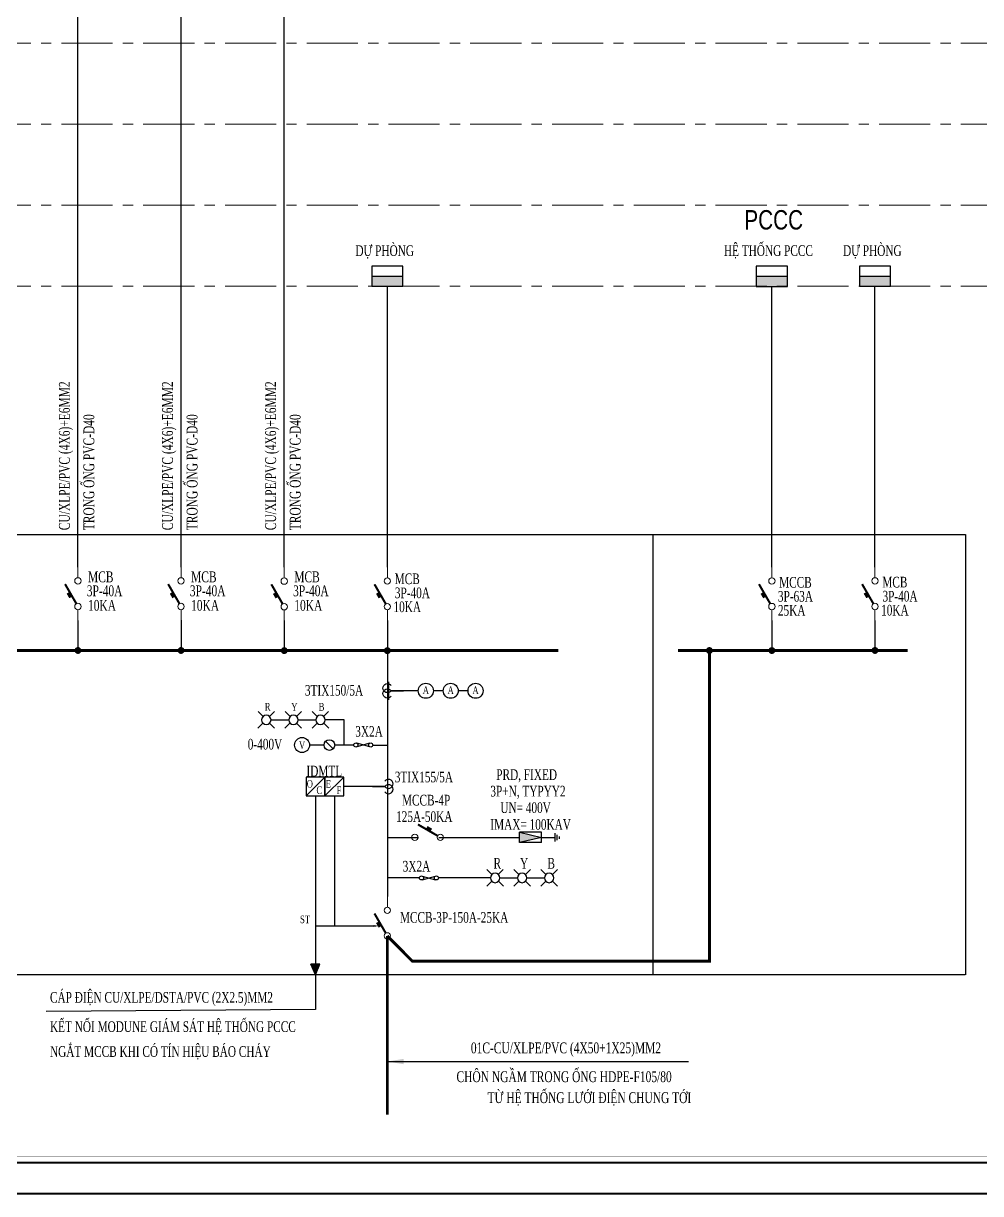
# Model space of a CAD drawing. Header units: inches. Extents: x -30463 to 18, y -115022 to 17.
# Drawn here: x -18571 to -6864, y -21538 to -7232 of the extents above; entities that cross this region are included whole.
import ezdxf
from ezdxf.enums import TextEntityAlignment as Align

# ---------------------------------------------------------------- set-up
doc = ezdxf.new("R2010")
doc.units = ezdxf.units.IN
doc.header["$MEASUREMENT"] = 0
for name, pattern in [('CENTER', [2, 1.25, -0.25, 0.25, -0.25]), ('CENTER2', [1.125, 0.75, -0.125, 0.125, -0.125]), ('HIDDEN', [9.525, 6.35, -3.175])]:
    doc.linetypes.add(name, pattern=pattern)
for name, color, linetype in [('1', 1, 'Continuous'), ('dien', 3, 'Continuous'), ('dien phong', 2, 'Continuous'), ('E-_ELECCIRC_R-_N_ES2', 2, 'Continuous'), ('E-_ELECSYBL_R-_N_ES9', 3, 'Continuous'), ('tbi', 5, 'Continuous'), ('TEXT-DIEN', 80, 'Continuous'), ('TEXT-E', 30, 'Continuous'), ('XT-Thiet bi dien', 50, 'HIDDEN')]:
    doc.layers.add(name, color=color, linetype=linetype)
for name, color, linetype, lineweight in [('6', 6, 'Continuous', 60), ('cat1', 252, 'Continuous', 40), ('dây điện 2', 32, 'Continuous', 25), ('TBD', 2, 'Continuous', 15), ('text', 252, 'Continuous', 15), ('TRUC', 252, 'CENTER', 9)]:
    doc.layers.add(name, color=color, linetype=linetype, lineweight=lineweight)
doc.styles.add('0-Thuong', font='vntimeh.shx', dxfattribs={"width": 0.7})
doc.styles.add('ARIAL-narrowh', font='', dxfattribs={"height": 2})
doc.styles.add('CHUKICHTHUOC', font='vntimeh.shx', dxfattribs={"width": 0.65})
doc.styles.add('Dim Dia hai', font='chhsml.shx', dxfattribs={"width": 0.6})
doc.styles.add('T1', font='vntimeh.shx', dxfattribs={"width": 0.75})
doc.styles.get('ARIAL-narrowh').set_extended_font_data('.VnAvantH')
doc.dimstyles.new('A2 Dia Hai 100 x 2', dxfattribs={"dimscale": 2, "dimtxt": 220, "dimasz": 100, "dimexe": 100, "dimexo": 0, "dimgap": 30, "dimtad": 1, "dimdec": 0, "dimzin": 0, "dimdsep": 46, "dimtxsty": 'Dim Dia hai', "dimblk": 'ARCHTICK', "dimcen": 0, "dimdle": 100, "dimclrd": 256, "dimclre": 256, "dimclrt": 4, "dimadec": 0, "dimazin": 0, "dimtfac": 1, "dimtdec": 0, "dimtix": 1, "dimtmove": 2, "dimatfit": 3, "dimfxl": 1.25, "dimtolj": 1, "dimtzin": 0, "dimlwd": -1, "dimlwe": -1, "dimarcsym": 0})
doc.dimstyles.new('UBND 1-50', dxfattribs={"dimscale": 50, "dimtxt": 1.4, "dimasz": 0.55, "dimexe": 0.55, "dimexo": 0, "dimgap": 0.7, "dimtad": 1, "dimdec": 0, "dimzin": 0, "dimdsep": 46, "dimtxsty": 'T1', "dimblk": 'ARCHTICK', "dimcen": 10, "dimdle": 0.55, "dimclrd": 256, "dimclre": 256, "dimclrt": 7, "dimadec": 0, "dimazin": 0, "dimtfac": 1, "dimtdec": 0, "dimtix": 1, "dimtmove": 1, "dimatfit": 3, "dimfxl": 1, "dimtolj": 1, "dimtzin": 0, "dimlwd": -1, "dimlwe": -1, "dimarcsym": 0})

# ---------------------------------------------------------------- blocks, each defined once
blk = doc.blocks.new('DI2')
at = {"layer": 'TBD'}
for p, q in [((0, 1000), (0, 1250)), ((0, 250), (0, 0))]:
    blk.add_line(p, q, dxfattribs=at)
for points, const_width in [([(-37, 390), (-302, 850)], 50), ([(-177, 533), (-239, 641)], 60)]:
    blk.add_lwpolyline(points, dxfattribs=dict(at, const_width=const_width))
for centre in [(0, 925), (0, 325)]:
    blk.add_circle(centre, 75, dxfattribs=at)
blk = doc.blocks.new('donut')
at = {"layer": 'dien phong', "const_width": 75}
blk.add_lwpolyline([(-37.5, 0, 1), (37.5, 0, 1)], format="xyb", close=True, dxfattribs=at)
blk = doc.blocks.new('_ArchTick')
at = {"color": 0, "linetype": 'ByBlock', "const_width": 0.15}
blk.add_lwpolyline([(-0.5, -0.5), (0.5, 0.5)], dxfattribs=at)
blk = doc.blocks.new('ELEC0333')
at = {"layer": 'E-_ELECSYBL_R-_N_ES9', "color": 2}
blk.add_lwpolyline([(1200, 360, -3), (1200, 0), (368, 0), (1200, 0, -3), (1200, -360, -2)], format="xyb", dxfattribs=at)
blk.add_lwpolyline([(1368, -600), (1368, 600)], dxfattribs=at)
blk = doc.blocks.new('tđ1')
at = {"layer": 'XT-Thiet bi dien', "linetype": 'ByBlock'}
blk.add_hatch(color=10, dxfattribs=at).paths.add_polyline_path([(-142, 92), (-142, 0), (142, 0), (142, 92)])
at = {"layer": 'XT-Thiet bi dien', "color": 10, "linetype": 'ByBlock'}
for p, q in [((142, 184), (-142, 184)), ((-142, 184), (-142, 0)), ((142, 0), (142, 184)), ((-142, 92), (142, 92))]:
    blk.add_line(p, q, dxfattribs=at)
at = {"layer": 'XT-Thiet bi dien', "linetype": 'ByBlock'}
blk.add_line((-142, 0), (142, 0), dxfattribs=at)
blk = doc.blocks.new('A$C074D4DC1')
blk.add_lwpolyline([(44733, -1037), (44733, 30566), (42, 30566), (42, -1037)], close=True)
blk.add_lwpolyline([(2691, 30008), (1638, 30008), (1638, -479), (44175, -479), (44175, 30008), (4075, 30008)])
at = {"color": 142, "true_color": 0x00a1d6, "const_width": 6.02}
blk.add_lwpolyline([(2691, 29906), (1739, 29906), (1739, -377), (44073, -377), (44073, 29906), (4075, 29906)], dxfattribs=at)

msp = doc.modelspace()

# ---------------------------------------------------------------- hatches: boundary and pattern name
at = {"layer": 'dây điện 2'}
msp.add_hatch(color=256, dxfattribs=at).paths.add_polyline_path([(-14999, -18865), (-14945, -18735), (-15054, -18735)])
at = {"layer": 'E-_ELECSYBL_R-_N_ES9'}
msp.add_hatch(color=256, dxfattribs=at).paths.add_polyline_path([(-12234, -17183), (-12502, -17121), (-12502, -17245)])

# ---------------------------------------------------------------- linework, layer by layer
at = {"color": 6, "linetype": 'Continuous', "const_width": 36.5}
for points, elevation in [([(-27457, -14897), (-12030, -14897)], 0), ([(-10181, -14920), (-10181, -18696), (-13815, -18696)], 2340640), ([(-10565, -14898), (-7757, -14898)], 2499221), ([(-14120, -18388), (-14120, -18696)], 2228247), ([(-14120, -18388), (-13815, -18696), (-13045, -18696)], 2228247), ([(-14120, -18427), (-14120, -20573)], 2228247)]:
    msp.add_lwpolyline(points, dxfattribs=dict(at, elevation=elevation))
at = {"layer": 'dây điện 2'}
for p, q in [((-16643, -13878, 4837852), (-16643, -1527, 107048)), ((-15381, -13880, -311252), (-15381, -1527, -355886)), ((-17904, -13878, 4366561), (-17904, -2518, 253893)), ((-14120, -13879, -3277986), (-14120, -10446, -3480780)), ((-9417, -13879, -1643672), (-9417, -10447, -1846465)), ((-8156, -13878, 3166306), (-8156, -10446, 2963512)), ((-17904, -14530, 4250327), (-17904, -14898, 4230650)), ((-16643, -14529, 4238020), (-16643, -14897, 4218343)), ((-16643, -14530, 4837849), (-16643, -14898, 4659658)), ((-15381, -14532, -311252), (-15381, -14900, -330930)), ((-14120, -14532, -3877815), (-14120, -14900, -3897492)), ((-9417, -14531, -1759906), (-9417, -14899, -1779583)), ((-8156, -14530, 3050072), (-8156, -14898, 3030394)), ((-14120, -14896, 2228247), (-14120, -17905, 2228247)), ((-14895, -16054, 2228247), (-15071, -16054, 2228247)), ((-14530, -16054, 2228247), (-14764, -16054, 2228247)), ((-14298, -16054, 2228247), (-14120, -16054, 2228247)), ((-14182, -16562, 2228247), (-14653, -16562, 2228247)), ((-14999, -16677, 2228247), (-14999, -18266, 2228247)), ((-14767, -16677, 2228247), (-14767, -18264, 2228247)), ((-14120, -17183, 2228247), (-13930, -17183, 2228247)), ((-13303, -17183, 2228247), (-12502, -17183, 2228247)), ((-13727, -17679, 2228247), (-14120, -17679, 2228247)), ((-12860, -17679, 2228247), (-13495, -17679, 2228247)), ((-14999, -18266, 2228247), (-14286, -18266, 2228247)), ((-14999, -18865, 2228247), (-15054, -18735, 2228247)), ((-14945, -18735, 2228247), (-15054, -18735, 2228247)), ((-14999, -18865, 2228247), (-14945, -18735, 2228247))]:
    msp.add_line(p, q, dxfattribs=at)
at = {"layer": 'dây điện 2', "elevation": 2228247}
for points in [[(-15543, -15747), (-15327, -15747)], [(-15212, -15747), (-14996, -15747)], [(-14647, -16054), (-14647, -15747), (-14881, -15747)], [(-12745, -17679), (-12529, -17679)], [(-12414, -17679), (-12198, -17679)]]:
    msp.add_lwpolyline(points, dxfattribs=at)
at = {"layer": 'E-_ELECCIRC_R-_N_ES2'}
for p, q in [((-13741, -15391, 2228247), (-13984, -15391, 2228247)), ((-13437, -15391, 2228247), (-13557, -15391, 2228247)), ((-13133, -15391, 2228247), (-13253, -15391, 2228247))]:
    msp.add_line(p, q, dxfattribs=at)
msp.add_solid([(-14286, -18255, 2228247), (-14218, -18266, 2228247), (-14286, -18277, 2228247)], dxfattribs=at)
at = {"layer": 'E-_ELECSYBL_R-_N_ES9'}
for p, q in [((-14875, -16007, 2228247), (-14783, -16100, 2228247)), ((-12502, -17121, 2228247), (-12234, -17183, 2228247)), ((-12502, -17245, 2228247), (-12502, -17121, 2228247)), ((-12234, -17121, 2228247), (-12502, -17121, 2228247)), ((-12234, -17245, 2228247), (-12234, -17121, 2228247)), ((-12069, -17235, 2228247), (-12069, -17133, 2228247)), ((-12043, -17217, 2228247), (-12043, -17153, 2228247)), ((-14120, -17183, 2228247), (-13740, -17183, 2228247)), ((-13492, -17183, 2228247), (-12502, -17183, 2228247)), ((-12234, -17183, 2228247), (-12502, -17245, 2228247)), ((-12234, -17245, 2228247), (-12502, -17245, 2228247)), ((-12234, -17183, 2228247), (-12069, -17183, 2228247)), ((-12015, -17202, 2228247), (-12015, -17172, 2228247))]:
    msp.add_line(p, q, dxfattribs=at)
at = {"layer": 'E-_ELECSYBL_R-_N_ES9', "color": 2}
for p, q in [((-14333, -16076, 2228247), (-14494, -16031, 2228247)), ((-14333, -16031, 2228247), (-14494, -16076, 2228247)), ((-13692, -17656, 2228247), (-13531, -17701, 2228247)), ((-13692, -17702, 2228247), (-13531, -17657, 2228247))]:
    msp.add_line(p, q, dxfattribs=at)
at = {"layer": 'E-_ELECSYBL_R-_N_ES9', "color": 2, "elevation": 2228247}
for points in [[(-15640, -15705), (-15701, -15644)], [(-15560, -15705), (-15499, -15644)], [(-15309, -15705), (-15370, -15644)], [(-15230, -15705), (-15169, -15644)], [(-14979, -15705), (-15040, -15644)], [(-14899, -15705), (-14838, -15644)], [(-15642, -15787), (-15703, -15848)], [(-15560, -15788), (-15499, -15849)], [(-15311, -15787), (-15372, -15848)], [(-15229, -15788), (-15168, -15849)], [(-14980, -15787), (-15041, -15848)], [(-14898, -15788), (-14837, -15849)], [(-15113, -16677), (-14883, -16447), (-15113, -16447), (-15113, -16677), (-14883, -16677), (-14883, -16447)], [(-14883, -16677), (-14653, -16447), (-14883, -16447), (-14883, -16677), (-14653, -16677), (-14653, -16447)], [(-12842, -17638), (-12903, -17577)], [(-12763, -17637), (-12702, -17576)], [(-12511, -17638), (-12572, -17577)], [(-12432, -17637), (-12371, -17576)], [(-12181, -17638), (-12242, -17577)], [(-12101, -17637), (-12040, -17576)], [(-12844, -17719), (-12905, -17780)], [(-12762, -17720), (-12701, -17781)], [(-12513, -17719), (-12574, -17780)], [(-12431, -17720), (-12370, -17781)], [(-12182, -17719), (-12243, -17780)], [(-12100, -17720), (-12039, -17781)]]:
    msp.add_lwpolyline(points, dxfattribs=at)
for points in [[(-15600, -15689, 1), (-15600, -15804, 1), (-15600, -15689, 1)], [(-15269, -15689, 1), (-15269, -15804, 1), (-15269, -15689, 1)], [(-14939, -15689, 1), (-14939, -15804, 1), (-14939, -15689, 1)], [(-12802, -17622, 1), (-12802, -17737, 1), (-12802, -17622, 1)], [(-12472, -17622, 1), (-12472, -17737, 1), (-12472, -17622, 1)], [(-12141, -17622, 1), (-12141, -17737, 1), (-12141, -17622, 1)]]:
    msp.add_lwpolyline(points, format="xyb", dxfattribs=at)
at = {"layer": 'E-_ELECSYBL_R-_N_ES9', "color": 2}
for centre, radius in [((-13649, -15391, 2228247), 92), ((-13345, -15391, 2228247), 92), ((-13041, -15391, 2228247), 92), ((-15163, -16054, 2228247), 92), ((-14829, -16054, 2228247), 65.2), ((-14505, -16054, 2228247), 24.9), ((-14323, -16054, 2228247), 24.9), ((-13702, -17679, 2228247), 24.9), ((-13520, -17679, 2228247), 24.9)]:
    msp.add_circle(centre, radius, dxfattribs=at)
at = {"layer": 'tbi'}
msp.add_line((-10874, -13480, -2043546), (-10874, -18866, -2043546), dxfattribs=at)
at = {"layer": 'tbi', "linetype": 'CENTER2', "elevation": 0}
msp.add_lwpolyline([(-28240, -13480), (-7050, -13480), (-7050, -18865), (-28240, -18865)], close=True, dxfattribs=at)
at = {"layer": 'TRUC', "ltscale": 500}
for p, q in [((-28105, -7472, 107048), (-5753, -7472, 107048)), ((-28105, -8463, 107048), (-5753, -8463, 107048)), ((-28105, -9454, 107048), (-5753, -9454, 107048)), ((-28105, -10445, 107048), (-5753, -10445, 107048))]:
    msp.add_line(p, q, dxfattribs=at)

# ---------------------------------------------------------------- block references
at = {"layer": 'cat1', "xscale": 0.6820248024487114, "yscale": 0.6820248024487114, "zscale": 0.6820248024487114}
msp.add_blockref('A$C074D4DC1', (-30491, -20830), dxfattribs=at)
at = {"layer": 'dien', "ltscale": 5}
for p, xscale, yscale, zscale in [((-17904, -14898, 4072136), 0.5588145856892821, 0.5588145856892821, 0.5588145856892821), ((-16643, -14898, 4659669), 0.5588145856892821, 0.5588145856892821, 0.5588145856892821), ((-15381, -14900, 110383), 0.5588145856892821, 0.5588145856892821, 0.5588145856892821), ((-14120, -14900, -3456179), 0.5588145856892821, 0.5588145856892821, 0.5588145856892821), ((-10181, -14899, 2340640), 0.5588145856892821, 0.5588145856892821, 0.5588145856892821), ((-9417, -14899, -1938097), 0.5588145856892821, 0.5588145856892821, 0.5588145856892821), ((-8156, -14898, 3030394), 0.5588145858984788, 0.5588145858984788, 0.5588145858984788)]:
    msp.add_blockref('donut', p, dxfattribs=dict(at, xscale=xscale, yscale=yscale, zscale=zscale))
at = {"layer": 'E-_ELECSYBL_R-_N_ES9', "color": 7, "rotation": 180}
for p, xscale, yscale, zscale in [((-13854, -15391, 2228247), 0.184079342618353, 0.184079342618353, 0.184079342618353), ((-14371, -16562, 2228247), -0.184079342618353, 0.1840793427229514, 0.1840793428275498)]:
    msp.add_blockref('ELEC0333', p, dxfattribs=dict(at, xscale=xscale, yscale=yscale, zscale=zscale))
at = {"layer": 'XT-Thiet bi dien', "linetype": 'ByBlock', "ltscale": 0.3, "xscale": 1.340881151032462, "yscale": 1.340881151032462, "zscale": 1.340881151032462}
for p in [(-14120, -10446, -3480780), (-9417, -10447, -1846465), (-8156, -10446, 2963512)]:
    msp.add_blockref('tđ1', p, dxfattribs=at)
at = {"layer": 'XT-Thiet bi dien', "linetype": 'Continuous', "xscale": 0.5216575233312016, "yscale": 0.5216575233312016, "zscale": 0.5216575233312016}
for p in [(-17904, -14530, 4250329), (-16643, -14530, 4837852), (-15381, -14533, -311252), (-14120, -14532, -3277986), (-9417, -14531, -1759904), (-8156, -14530, 3050074), (-14120, -18557, 2228247)]:
    msp.add_blockref('DI2', p, dxfattribs=at)
at = {"layer": 'XT-Thiet bi dien', "linetype": 'Continuous', "xscale": -0.5216575234358, "yscale": 0.5216575238541934, "zscale": 0.5216575239587918, "rotation": 90}
msp.add_blockref('DI2', (-13302, -17183, 2228247), dxfattribs=at)

# ---------------------------------------------------------------- texts
at = {"layer": '1', "lineweight": 50, "style": 'ARIAL-narrowh', "width": 0.8}
msp.add_text('PCCC', height=237.2, dxfattribs=at).set_placement((-9754, -9752, -2005062))
at = {"layer": '6', "lineweight": 50, "style": '0-Thuong', "width": 0.7}
msp.add_text('MCCB-3p-150a-25ka', height=130.41, dxfattribs=at).set_placement((-13966, -18226, 2228247))
at = {"layer": 'text', "color": 2, "style": 'CHUKICHTHUOC', "width": 0.75}
for s, p in [('A', (-13649, -15383, 2228247)), ('A', (-13345, -15383, 2228247)), ('A', (-13041, -15383, 2228247)), ('V', (-15163, -16054, 2228247))]:
    msp.add_text(s, height=93.2, dxfattribs=at).set_placement(p, align=Align.MIDDLE_CENTER)
for s, p in [('R', (-15619, -15633, 2228247)), ('Y', (-15295, -15633, 2228247)), ('B', (-14960, -15633, 2228247)), ('O', (-15106, -16575, 2228247)), ('C', (-14987, -16653, 2228247)), ('E', (-14874, -16575, 2228247)), ('F', (-14741, -16653, 2228247)), ('ST', (-15188, -18232, 2228247))]:
    msp.add_text(s, height=93.2, dxfattribs=at).set_placement(p)
at = {"layer": 'TEXT-DIEN', "lineweight": 50, "style": '0-Thuong', "width": 0.7}
for s, height, p in [('dù phßng', 130.4, (-14510, -10115, -3302460)), ('HÖ THèNG PCCC', 130.41, (-10003, -10114, 3141832)), ('dù phßng', 130.4, (-8546, -10114, 3141832))]:
    msp.add_text(s, height=height, dxfattribs=at).set_placement(p, align=Align.BOTTOM_LEFT)
at = {"layer": 'TEXT-E', "ltscale": 0.3, "style": '0-Thuong', "width": 0.7}
for s, p in [('cu/XLPE/PVC (4x6)+E6mm2', (-18004, -13428, 3181760)), ('cu/XLPE/PVC (4x6)+E6mm2', (-16742, -13428, 3580944)), ('cu/XLPE/PVC (4x6)+E6mm2', (-15481, -13428, 165119)), ('trong èng pvc-d40', (-17704, -13428, 5661922)), ('trong èng pvc-d40', (-16442, -13428, 6061106)), ('trong èng pvc-d40', (-15181, -13428, 2645281))]:
    msp.add_text(s, height=132.57, rotation=90, dxfattribs=at).set_placement(p)
at = {"layer": 'TEXT-E', "ltscale": 0.5, "style": '0-Thuong', "width": 0.7}
for s, p in [('McB', (-17781, -14104, 3213096)), ('McB', (-16520, -14104, 3612280)), ('McB', (-15258, -14104, -1073175)), ('10ka', (-17781, -14453, 3213096)), ('10ka', (-16520, -14453, 3612280)), ('10ka', (-15258, -14453, -1073175))]:
    msp.add_text(s, height=132.5, dxfattribs=at).set_placement(p, align=Align.BOTTOM_LEFT)
at = {"layer": 'TEXT-E', "lineweight": 50, "style": '0-Thuong', "width": 0.7}
for s, height, p in [('mcB', 130.4, (-14030, -14126, -3277986)), ('mCcB', 130.4, (-9328, -14169, -1759904)), ('mcB', 130.4, (-8066, -14167, 3050074)), ('3p-40A', 130.4, (-14028, -14298, -8348391)), ('10ka', 130.4, (-14045, -14469, -3277988)), ('3p-63A', 130.4, (-9343, -14340, -1759904)), ('3p-40A', 130.4, (-8064, -14339, -2020331)), ('25ka', 130.4, (-9343, -14512, -1759906)), ('10ka', 130.4, (-8081, -14510, 3050072)), ('c¸p ®iÖn cu/XLPE/dsta/PVC (2x2.5)mm2', 130.41, (-18246, -19243, 2151269)), ('kÕt nèi MODUNE GI¸M S¸T HÖ THèNG PCCC', 130.41, (-18246, -19601, 2151269)), ('ng¾t mccb khi cã tÝn hiÖu b¸o ch¸y', 130.41, (-18246, -19905, 2151269))]:
    msp.add_text(s, height=height, dxfattribs=at).set_placement(p, align=Align.BOTTOM_LEFT)
at = {"layer": 'TEXT-E', "ltscale": 0.5, "style": '0-Thuong', "width": 0.7}
for p in [(-17796, -14235, 3213096), (-16535, -14235, 3612280), (-15273, -14235, -1073175)]:
    msp.add_text('3P-40A', height=132.5, dxfattribs=at).set_placement(p)
at = {"layer": 'TEXT-E', "lineweight": 50, "style": '0-Thuong', "width": 0.7}
for s, height, p in [('3tix150/5A', 130.4, (-15128, -15450, 2228247)), ('3x2a', 130.4, (-14512, -15952, 2228247)), ('0-400V', 130.4, (-15827, -16109, 2228247)), ('3tix155/5A', 130.4, (-14029, -16510, 2228247)), ('PRD, FIXED', 130.4, (-12788, -16481, 2228247)), ('3P+N, TYPYY2', 130.41, (-12860, -16683, 2228247)), ('MCCB-4P', 130.4, (-13941, -16793, 2228247)), ('125A-50KA', 130.4, (-14013, -16994, 2228247)), ('uN= 400V', 130.4, (-12738, -16885, 2228247)), ('IMAX= 100KAV', 130.41, (-12860, -17090, 2228247)), ('R', 130, (-12821, -17565, 2228247)), ('Y', 130, (-12497, -17565, 2228247)), ('B', 130, (-12162, -17565, 2228247)), ('3x2a', 130.4, (-13932, -17601, 2228247))]:
    msp.add_text(s, height=height, dxfattribs=at).set_placement(p)
msp.add_text('IDMTL', height=130.4, dxfattribs=at).set_placement((-14891, -16373, 2228247), align=Align.MIDDLE)
at = {"layer": 'TEXT-E', "ltscale": 0.3, "style": '0-Thuong', "width": 0.7}
for s, p in [('01c-cu/XLPE/PVC (4X50+1X25)MM2', (-13098, -19823, 171390)), ('ch«n ngÇm trong èng hdpe-f105/80', (-13274, -20175, 171390)), ('tõ hÖ thèng l\xadíi ®iÖn chung tíi', (-12894, -20431, 171390))]:
    msp.add_text(s, height=132.57, dxfattribs=at).set_placement(p)

# ---------------------------------------------------------------- leaders
at = {"layer": 'dây điện 2'}
msp.add_leader([(-14999, -18266, 2228247), (-14999, -19289, 2228247), (-18292, -19311, 2228247)], dimstyle='UBND 1-50', override={"dimgap": 0.7, "dimtad": 0}, dxfattribs=at)
at = {"layer": 'tbi'}
msp.add_leader([(-14120, -19923, 188298), (-10435, -19923, 188298)], dimstyle='A2 Dia Hai 100 x 2', override={"dimgap": 30, "dimtad": 0}, dxfattribs=at)

doc.saveas('drawing.dxf')
